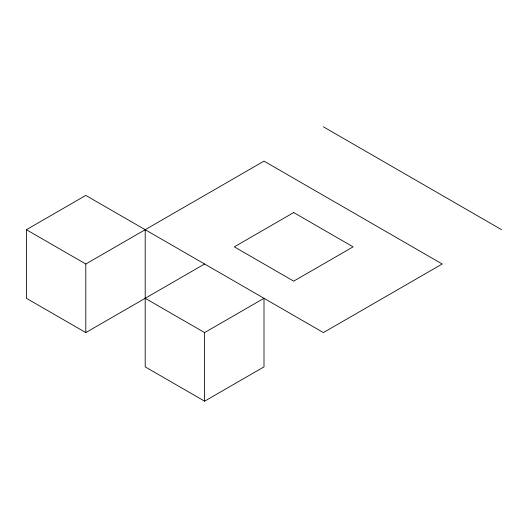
<?xml version="1.0" encoding="UTF-8"?>
<svg xmlns="http://www.w3.org/2000/svg" width="528" height="528" viewBox="0 0 528 528"><rect width="100%" height="100%" fill="white"/><g stroke="black" fill="none" stroke-linecap="round" stroke-linejoin="round"><path stroke-width="0.79" d="M26.4 229.706L85.8 195.413L323.4 332.587L442.2 264L264 161.119L85.8 264L26.4 229.706L26.4 298.294L85.8 332.587L204.6 264M145.2 298.294L204.6 332.587L264 298.294L264 366.881L204.6 401.174L145.2 366.881L145.2 229.706M323.4 126.826L501.6 229.706M204.6 332.587L204.6 401.174M85.8 264L85.8 332.587M293.7 212.56L234.3 246.853L293.7 281.147L353.1 246.853L293.7 212.56"/></g></svg>
